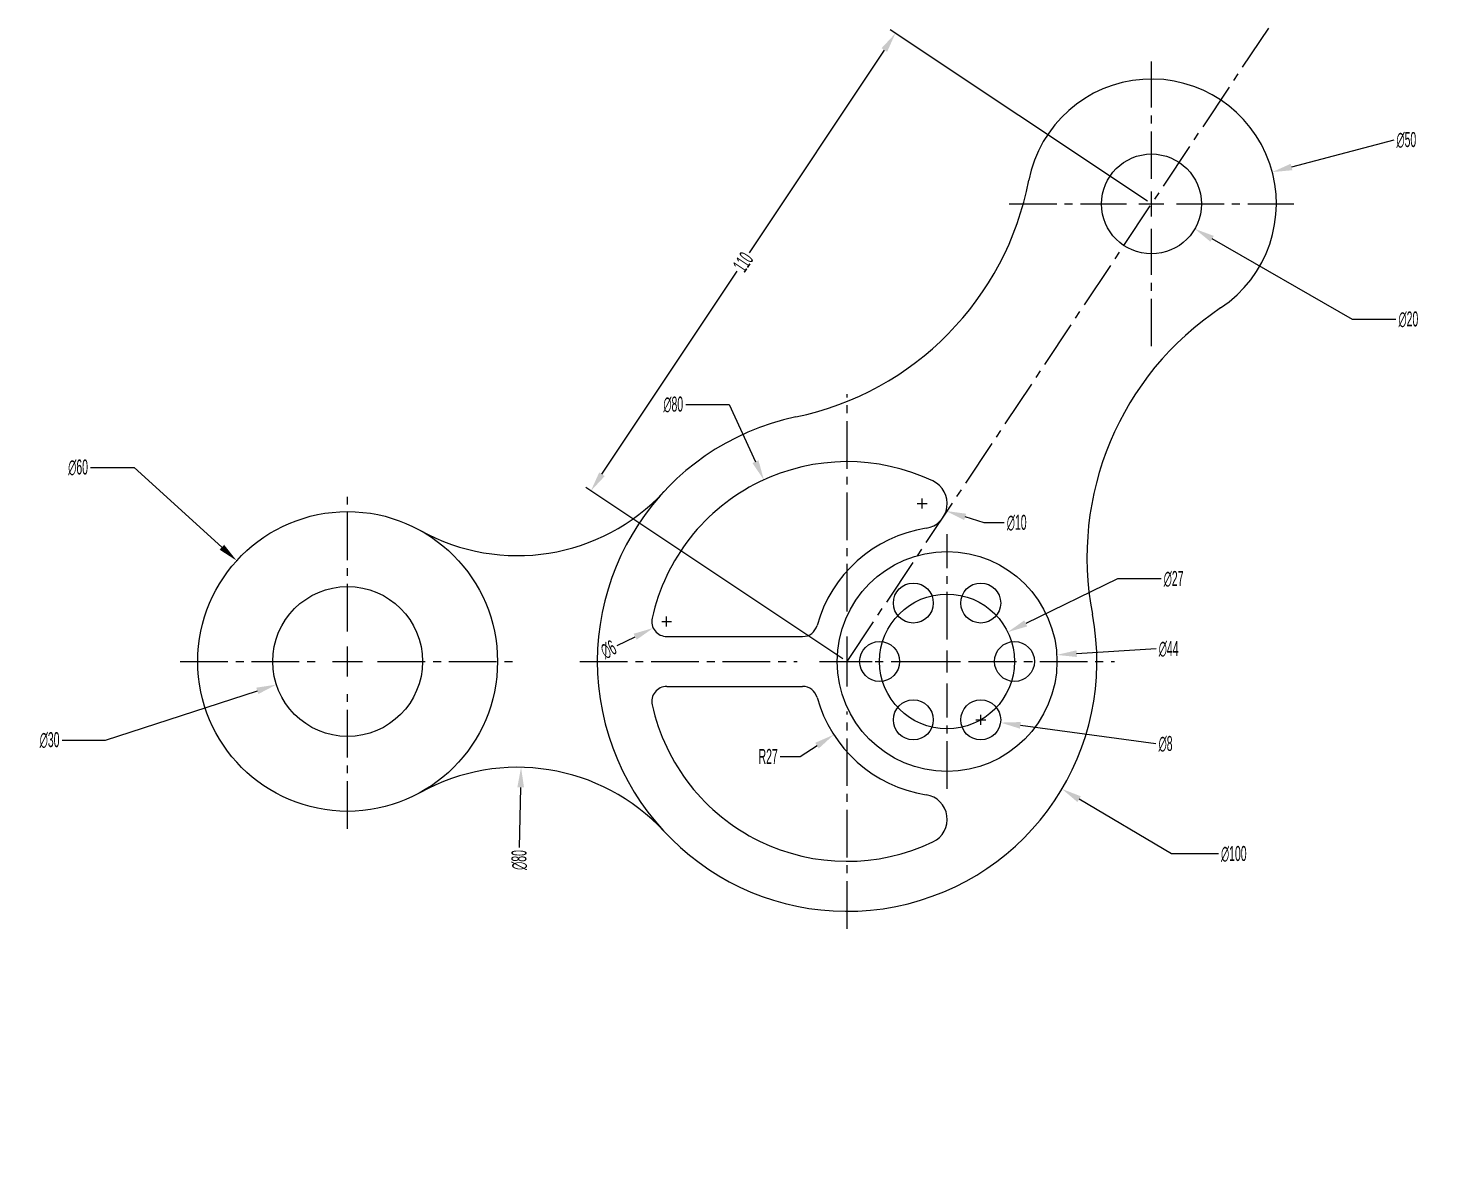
# Model space of a CAD drawing. Header units: millimetres. Extents: x 1568 to 31342, y 459 to 4403.
# Drawn here: x 10623.8 to 10904.4, y 1589.9 to 1817.9 of the extents above; entities that cross this region are included whole.
import ezdxf

# ---------------------------------------------------------------- set-up
doc = ezdxf.new("R2010")
doc.units = ezdxf.units.MM
doc.header["$LTSCALE"] = 0.5
doc.linetypes.add('CENTER2', pattern=[28.575, 19.05, -3.175, 3.175, -3.175])
doc.layers.add('centre line', color=3, linetype='CENTER2')
doc.layers.add('drawing', color=7, linetype='Continuous')
doc.styles.get("Standard").update_dxf_attribs({"font": 'arial.ttf', "width": 0.5})
doc.dimstyles.new('DARSHU2', dxfattribs={"dimtxt": 3, "dimasz": 4, "dimexe": 1.25, "dimexo": 1, "dimtad": 0, "dimtoh": 1, "dimdec": 1, "dimdsep": 46, "dimtxsty": 'Standard', "dimcen": 1, "dimclrd": 6, "dimclre": 6, "dimclrt": 6, "dimadec": 0, "dimazin": 0, "dimtfac": 1, "dimtdec": 1, "dimtofl": 0, "dimtmove": 0, "dimatfit": 3, "dimfxl": 1, "dimtfillclr": 256, "dimlwd": 25, "dimlwe": 25, "dimarcsym": 0})

# ---------------------------------------------------------------- blocks, each defined once
blk = doc.blocks.new('*U366')
at = {"layer": 'centre line', "color": 0, "linetype": 'CENTER2', "transparency": 16777216}
for p, q in [((0, 10), (0, 53.5)), ((-53.5, 0), (-10, 0)), ((10, 0), (53.5, 0)), ((0, -53.5), (0, -10))]:
    blk.add_line(p, q, dxfattribs=at)
at = {"layer": 'centre line', "color": 0, "linetype": 'Continuous', "transparency": 16777216}
for p, q in [((0, -5), (0, 5)), ((-5, 0), (5, 0))]:
    blk.add_line(p, q, dxfattribs=at)
blk = doc.blocks.new('*U367')
at = {"layer": 'centre line', "color": 0, "linetype": 'CENTER2', "transparency": 16777216}
for p, q in [((0, 4.4), (0, 25.5)), ((-25.5, 0), (-4.4, 0)), ((4.4, 0), (25.5, 0)), ((0, -25.5), (0, -4.4))]:
    blk.add_line(p, q, dxfattribs=at)
at = {"layer": 'centre line', "color": 0, "linetype": 'Continuous', "transparency": 16777216}
for p, q in [((-2.2, 0), (2.2, 0)), ((0, -2.2), (0, 2.2))]:
    blk.add_line(p, q, dxfattribs=at)
blk = doc.blocks.new('*U368')
at = {"layer": 'centre line', "color": 0, "linetype": 'CENTER2', "transparency": 16777216}
for p, q in [((0, 6), (0, 33.5)), ((-33.5, 0), (-6, 0)), ((6, 0), (33.5, 0)), ((0, -33.5), (0, -6))]:
    blk.add_line(p, q, dxfattribs=at)
at = {"layer": 'centre line', "color": 0, "linetype": 'Continuous', "transparency": 16777216}
for p, q in [((0, -3), (0, 3)), ((-3, 0), (3, 0))]:
    blk.add_line(p, q, dxfattribs=at)
blk = doc.blocks.new('*U369')
at = {"layer": 'centre line', "color": 0, "linetype": 'CENTER2', "transparency": 16777216}
for p, q in [((0, 5), (0, 28.5)), ((-28.5, 0), (-5, 0)), ((5, 0), (28.5, 0)), ((0, -28.5), (0, -5))]:
    blk.add_line(p, q, dxfattribs=at)
at = {"layer": 'centre line', "color": 0, "linetype": 'Continuous', "transparency": 16777216}
for p, q in [((-2.5, 0), (2.5, 0)), ((0, -2.5), (0, 2.5))]:
    blk.add_line(p, q, dxfattribs=at)
blk = doc.blocks.new('*D370')
at = {"layer": 'centre line', "color": 6, "linetype": 'Continuous', "lineweight": 25, "transparency": 16777216}
for p, q in [((10847.88, 1783.21), (10796.38, 1817.49)), ((10795.2, 1813.47), (10768.16, 1772.85)), ((10738.68, 1728.55), (10765.72, 1769.17)), ((10786.93, 1691.63), (10735.42, 1725.91))]:
    blk.add_line(p, q, dxfattribs=at)
at = {"layer": 'centre line', "color": 6, "transparency": 16777216}
for points in [[(10794.65, 1813.84), (10795.76, 1813.1), (10797.42, 1816.8)], [(10738.12, 1728.91), (10739.23, 1728.18), (10736.46, 1725.22)]]:
    blk.add_solid(points, dxfattribs=at)
at = {"layer": 'Defpoints', "color": 0, "transparency": 16777216}
for p in [(10797.42, 1816.8), (10848.72, 1782.66), (10787.76, 1691.07)]:
    blk.add_point(p, dxfattribs=at)
at = {"layer": 'centre line', "color": 6, "transparency": 16777216, "insert": (10766.94, 1771.01), "char_height": 3, "attachment_point": 5, "rotation": 56.3533}
blk.add_mtext('110', dxfattribs=at)
blk = doc.blocks.new('*D371')
at = {"layer": 'centre line', "color": 6, "lineweight": 25, "transparency": 16777216}
for p, q in [((10786.76, 1691.07), (10788.76, 1691.07)), ((10787.76, 1690.07), (10787.76, 1692.07))]:
    blk.add_line(p, q, dxfattribs=at)
at = {"layer": 'centre line', "color": 6, "linetype": 'Continuous', "lineweight": 25, "transparency": 16777216}
for p, q in [((10852.69, 1652.54), (10834.2, 1663.51)), ((10862.08, 1652.54), (10852.69, 1652.54))]:
    blk.add_line(p, q, dxfattribs=at)
at = {"layer": 'centre line', "color": 6, "transparency": 16777216}
blk.add_solid([(10834.54, 1664.09), (10833.86, 1662.94), (10830.76, 1665.56)], dxfattribs=at)
at = {"layer": 'Defpoints', "color": 0, "transparency": 16777216}
for p in [(10744.76, 1716.59), (10830.76, 1665.56)]:
    blk.add_point(p, dxfattribs=at)
at = {"layer": 'centre line', "color": 6, "transparency": 16777216, "insert": (10865.17, 1652.54), "char_height": 3, "attachment_point": 5}
blk.add_mtext('∅100', dxfattribs=at)
blk = doc.blocks.new('*D372')
at = {"layer": 'centre line', "color": 6, "linetype": 'Continuous', "lineweight": 25, "transparency": 16777216}
for p, q in [((10636.31, 1729.9), (10645.02, 1729.9)), ((10645.02, 1729.9), (10662.59, 1713.93))]:
    blk.add_line(p, q, dxfattribs=at)
at = {"layer": 'centre line', "color": 6, "lineweight": 25, "transparency": 16777216}
for p, q in [((10686.76, 1691.07), (10688.76, 1691.07)), ((10687.76, 1690.07), (10687.76, 1692.07))]:
    blk.add_line(p, q, dxfattribs=at)
at = {"layer": 'centre line', "color": 6, "transparency": 16777216}
blk.add_solid([(10663.04, 1714.43), (10662.14, 1713.44), (10665.55, 1711.25)], dxfattribs=at)
at = {"layer": 'Defpoints', "color": 0, "transparency": 16777216}
for p in [(10665.55, 1711.25), (10709.97, 1670.9)]:
    blk.add_point(p, dxfattribs=at)
at = {"layer": 'centre line', "color": 6, "transparency": 16777216, "insert": (10633.8, 1729.9), "char_height": 3, "attachment_point": 5}
blk.add_mtext('∅60', dxfattribs=at)
blk = doc.blocks.new('*D373')
at = {"layer": 'centre line', "color": 6, "lineweight": 25, "transparency": 16777216}
for p, q in [((10686.76, 1691.07), (10688.76, 1691.07)), ((10687.76, 1690.07), (10687.76, 1692.07))]:
    blk.add_line(p, q, dxfattribs=at)
at = {"layer": 'centre line', "color": 6, "linetype": 'Continuous', "lineweight": 25, "transparency": 16777216}
for p, q in [((10639.31, 1675.33), (10669.69, 1685.2)), ((10630.61, 1675.33), (10639.31, 1675.33))]:
    blk.add_line(p, q, dxfattribs=at)
at = {"layer": 'centre line', "color": 6, "transparency": 16777216}
blk.add_solid([(10669.48, 1685.83), (10669.9, 1684.57), (10673.49, 1686.44)], dxfattribs=at)
at = {"layer": 'Defpoints', "color": 0, "transparency": 16777216}
for p in [(10702.02, 1695.71), (10673.49, 1686.44)]:
    blk.add_point(p, dxfattribs=at)
at = {"layer": 'centre line', "color": 6, "transparency": 16777216, "insert": (10628.1, 1675.33), "char_height": 3, "attachment_point": 5}
blk.add_mtext('∅30', dxfattribs=at)
blk = doc.blocks.new('*D374')
at = {"layer": 'centre line', "color": 6, "linetype": 'Continuous', "lineweight": 25, "transparency": 16777216}
blk.add_line((10722.19, 1653.85), (10722.41, 1665.88), dxfattribs=at)
at = {"layer": 'centre line', "color": 6, "transparency": 16777216}
blk.add_solid([(10721.74, 1665.89), (10723.07, 1665.87), (10722.48, 1669.88)], dxfattribs=at)
at = {"layer": 'Defpoints', "color": 0, "transparency": 16777216}
for p in [(10722.48, 1669.88), (10721.04, 1589.89)]:
    blk.add_point(p, dxfattribs=at)
at = {"layer": 'centre line', "color": 6, "transparency": 16777216, "insert": (10722.14, 1651.34), "char_height": 3, "attachment_point": 5, "rotation": 88.9717}
blk.add_mtext('∅80', dxfattribs=at)
blk = doc.blocks.new('*D375')
at = {"layer": 'centre line', "color": 6, "linetype": 'Continuous', "lineweight": 25, "transparency": 16777216}
for p, q in [((10755.46, 1742.5), (10764.16, 1742.5)), ((10764.16, 1742.5), (10769.41, 1731.06))]:
    blk.add_line(p, q, dxfattribs=at)
at = {"layer": 'centre line', "color": 6, "lineweight": 25, "transparency": 16777216}
for p, q in [((10786.76, 1691.07), (10788.76, 1691.07)), ((10787.76, 1690.07), (10787.76, 1692.07))]:
    blk.add_line(p, q, dxfattribs=at)
at = {"layer": 'centre line', "color": 6, "transparency": 16777216}
blk.add_solid([(10770.01, 1731.34), (10768.8, 1730.79), (10771.08, 1727.43)], dxfattribs=at)
at = {"layer": 'Defpoints', "color": 0, "transparency": 16777216}
for p in [(10771.08, 1727.43), (10804.44, 1654.72)]:
    blk.add_point(p, dxfattribs=at)
at = {"layer": 'centre line', "color": 6, "transparency": 16777216, "insert": (10752.95, 1742.5), "char_height": 3, "attachment_point": 5}
blk.add_mtext('∅80', dxfattribs=at)
blk = doc.blocks.new('*D376')
at = {"layer": 'centre line', "color": 6, "lineweight": 25, "transparency": 16777216}
for p, q in [((10802.78, 1721.68), (10802.78, 1723.68)), ((10801.78, 1722.68), (10803.78, 1722.68))]:
    blk.add_line(p, q, dxfattribs=at)
at = {"layer": 'centre line', "color": 6, "linetype": 'Continuous', "lineweight": 25, "transparency": 16777216}
for p, q in [((10815.2, 1718.83), (10811.38, 1720.02)), ((10819.2, 1718.83), (10815.2, 1718.83))]:
    blk.add_line(p, q, dxfattribs=at)
at = {"layer": 'centre line', "color": 6, "transparency": 16777216}
blk.add_solid([(10811.58, 1720.65), (10811.18, 1719.38), (10807.56, 1721.2)], dxfattribs=at)
at = {"layer": 'Defpoints', "color": 0, "transparency": 16777216}
for p in [(10798.01, 1724.17), (10807.56, 1721.2)]:
    blk.add_point(p, dxfattribs=at)
at = {"layer": 'centre line', "color": 6, "transparency": 16777216, "insert": (10821.71, 1718.83), "char_height": 3, "attachment_point": 5}
blk.add_mtext('∅10', dxfattribs=at)
blk = doc.blocks.new('*D377')
at = {"layer": 'centre line', "color": 6, "linetype": 'Continuous', "lineweight": 25, "transparency": 16777216}
for p, q in [((10841.9, 1707.59), (10823.51, 1698.7)), ((10850.61, 1707.59), (10841.9, 1707.59))]:
    blk.add_line(p, q, dxfattribs=at)
at = {"layer": 'centre line', "color": 6, "lineweight": 25, "transparency": 16777216}
for p, q in [((10806.76, 1691.07), (10808.76, 1691.07)), ((10807.76, 1690.07), (10807.76, 1692.07))]:
    blk.add_line(p, q, dxfattribs=at)
at = {"layer": 'centre line', "color": 6, "transparency": 16777216}
blk.add_solid([(10823.22, 1699.3), (10823.8, 1698.09), (10819.91, 1696.95)], dxfattribs=at)
at = {"layer": 'Defpoints', "color": 0, "transparency": 16777216}
for p in [(10819.91, 1696.95), (10795.61, 1685.19)]:
    blk.add_point(p, dxfattribs=at)
at = {"layer": 'centre line', "color": 6, "transparency": 16777216, "insert": (10853.12, 1707.59), "char_height": 3, "attachment_point": 5}
blk.add_mtext('∅27', dxfattribs=at)
blk = doc.blocks.new('*D378')
at = {"layer": 'centre line', "color": 6, "linetype": 'Continuous', "lineweight": 25, "transparency": 16777216}
blk.add_line((10849.61, 1693.59), (10833.71, 1692.63), dxfattribs=at)
at = {"layer": 'centre line', "color": 6, "lineweight": 25, "transparency": 16777216}
for p, q in [((10806.76, 1691.07), (10808.76, 1691.07)), ((10807.76, 1690.07), (10807.76, 1692.07))]:
    blk.add_line(p, q, dxfattribs=at)
at = {"layer": 'centre line', "color": 6, "transparency": 16777216}
blk.add_solid([(10833.67, 1693.3), (10833.75, 1691.97), (10829.72, 1692.39)], dxfattribs=at)
at = {"layer": 'Defpoints', "color": 0, "transparency": 16777216}
for p in [(10829.72, 1692.39), (10785.8, 1689.75)]:
    blk.add_point(p, dxfattribs=at)
at = {"layer": 'centre line', "color": 6, "transparency": 16777216, "insert": (10852.13, 1693.59), "char_height": 3, "attachment_point": 5}
blk.add_mtext('∅44', dxfattribs=at)
blk = doc.blocks.new('*D379')
at = {"layer": 'centre line', "color": 6, "lineweight": 25, "transparency": 16777216}
for p, q in [((10813.51, 1679.38), (10815.51, 1679.38)), ((10814.51, 1678.38), (10814.51, 1680.38))]:
    blk.add_line(p, q, dxfattribs=at)
at = {"layer": 'centre line', "color": 6, "linetype": 'Continuous', "lineweight": 25, "transparency": 16777216}
blk.add_line((10849.58, 1674.57), (10822.44, 1678.29), dxfattribs=at)
at = {"layer": 'centre line', "color": 6, "transparency": 16777216}
blk.add_solid([(10822.53, 1678.95), (10822.34, 1677.63), (10818.47, 1678.84)], dxfattribs=at)
at = {"layer": 'Defpoints', "color": 0, "transparency": 16777216}
for p in [(10810.55, 1679.93), (10818.47, 1678.84)]:
    blk.add_point(p, dxfattribs=at)
at = {"layer": 'centre line', "color": 6, "transparency": 16777216, "insert": (10851.51, 1674.57), "char_height": 3, "attachment_point": 5}
blk.add_mtext('∅8', dxfattribs=at)
blk = doc.blocks.new('*D380')
at = {"layer": 'centre line', "color": 6, "lineweight": 25, "transparency": 16777216}
for p, q in [((10750.63, 1699.07), (10752.63, 1699.07)), ((10751.63, 1698.07), (10751.63, 1700.07))]:
    blk.add_line(p, q, dxfattribs=at)
at = {"layer": 'centre line', "color": 6, "linetype": 'Continuous', "lineweight": 25, "transparency": 16777216}
blk.add_line((10741.73, 1694.3), (10745.33, 1696.03), dxfattribs=at)
at = {"layer": 'centre line', "color": 6, "transparency": 16777216}
blk.add_solid([(10745.04, 1696.63), (10745.62, 1695.43), (10748.93, 1697.77)], dxfattribs=at)
at = {"layer": 'Defpoints', "color": 0, "transparency": 16777216}
for p in [(10754.34, 1700.38), (10748.93, 1697.77)]:
    blk.add_point(p, dxfattribs=at)
at = {"layer": 'centre line', "color": 6, "transparency": 16777216, "insert": (10739.99, 1693.46), "char_height": 3, "attachment_point": 5, "rotation": 25.7345}
blk.add_mtext('∅6', dxfattribs=at)
blk = doc.blocks.new('*D381')
at = {"layer": 'centre line', "color": 6, "linetype": 'Continuous', "lineweight": 25, "transparency": 16777216}
blk.add_line((10897.2, 1795.45), (10876.73, 1790.05), dxfattribs=at)
at = {"layer": 'centre line', "color": 6, "lineweight": 25, "transparency": 16777216}
for p, q in [((10847.69, 1782.66), (10849.69, 1782.66)), ((10848.69, 1781.66), (10848.69, 1783.66))]:
    blk.add_line(p, q, dxfattribs=at)
at = {"layer": 'centre line', "color": 6, "transparency": 16777216}
blk.add_solid([(10876.56, 1790.7), (10876.9, 1789.41), (10872.86, 1789.03)], dxfattribs=at)
at = {"layer": 'Defpoints', "color": 0, "transparency": 16777216}
for p in [(10872.86, 1789.03), (10824.52, 1776.28)]:
    blk.add_point(p, dxfattribs=at)
at = {"layer": 'centre line', "color": 6, "transparency": 16777216, "insert": (10899.71, 1795.45), "char_height": 3, "attachment_point": 5}
blk.add_mtext('∅50', dxfattribs=at)
blk = doc.blocks.new('*D382')
at = {"layer": 'centre line', "color": 6, "lineweight": 25, "transparency": 16777216}
for p, q in [((10847.69, 1782.66), (10849.69, 1782.66)), ((10848.69, 1781.66), (10848.69, 1783.66))]:
    blk.add_line(p, q, dxfattribs=at)
at = {"layer": 'centre line', "color": 6, "linetype": 'Continuous', "lineweight": 25, "transparency": 16777216}
for p, q in [((10888.91, 1759.54), (10860.83, 1775.68)), ((10897.61, 1759.54), (10888.91, 1759.54))]:
    blk.add_line(p, q, dxfattribs=at)
at = {"layer": 'centre line', "color": 6, "transparency": 16777216}
blk.add_solid([(10861.16, 1776.26), (10860.49, 1775.1), (10857.36, 1777.67)], dxfattribs=at)
at = {"layer": 'Defpoints', "color": 0, "transparency": 16777216}
for p in [(10840.02, 1787.64), (10857.36, 1777.67)]:
    blk.add_point(p, dxfattribs=at)
at = {"layer": 'centre line', "color": 6, "transparency": 16777216, "insert": (10900.12, 1759.54), "char_height": 3, "attachment_point": 5}
blk.add_mtext('∅20', dxfattribs=at)
blk = doc.blocks.new('*D383')
at = {"layer": 'centre line', "color": 6, "lineweight": 25, "transparency": 16777216}
for p, q in [((10806.76, 1691.07), (10808.76, 1691.07)), ((10807.76, 1690.07), (10807.76, 1692.07))]:
    blk.add_line(p, q, dxfattribs=at)
at = {"layer": 'centre line', "color": 6, "linetype": 'Continuous', "lineweight": 25, "transparency": 16777216}
for p, q in [((10778.37, 1672.07), (10781.73, 1674.24)), ((10774.37, 1672.07), (10778.37, 1672.07))]:
    blk.add_line(p, q, dxfattribs=at)
at = {"layer": 'centre line', "color": 6, "transparency": 16777216}
blk.add_solid([(10781.37, 1674.8), (10782.09, 1673.68), (10785.09, 1676.41)], dxfattribs=at)
at = {"layer": 'Defpoints', "color": 0, "transparency": 16777216}
for p in [(10807.76, 1691.07), (10785.09, 1676.41)]:
    blk.add_point(p, dxfattribs=at)
at = {"layer": 'centre line', "color": 6, "transparency": 16777216, "insert": (10771.95, 1672.07), "char_height": 3, "attachment_point": 5}
blk.add_mtext('R27', dxfattribs=at)

msp = doc.modelspace()

# ---------------------------------------------------------------- linework, layer by layer
at = {"layer": 'centre line'}
msp.add_line((10787.759, 1691.074), (10872.15, 1817.868), dxfattribs=at)
at = {"layer": 'drawing'}
for p, q in [((10751.635, 1696.074), (10778.846, 1696.074)), ((10751.635, 1686.074), (10778.846, 1686.074))]:
    msp.add_line(p, q, dxfattribs=at)
for centre, radius in [((10848.689, 1782.657), 10), ((10687.759, 1691.074), 30), ((10807.759, 1691.074), 22), ((10801.009, 1702.765), 4), ((10814.509, 1702.765), 4), ((10687.759, 1691.074), 15), ((10807.759, 1691.074), 13.5), ((10794.259, 1691.074), 4), ((10821.259, 1691.074), 4), ((10801.009, 1679.382), 4), ((10814.509, 1679.382), 4)]:
    msp.add_circle(centre, radius, dxfattribs=at)
for centre, radius, start, end in [((10848.689, 1782.657), 25, 303.63613, 169.09297), ((10765.225, 1798.741), 60, 281.8214, 349.09297), ((10895.772, 1711.889), 60, 123.63613, 190.90771), ((10787.759, 1691.074), 50, 101.8214, 10.90771), ((10787.759, 1691.074), 40, 64.57776, 167.51311), ((10802.784, 1722.684), 5, 278.94398, 64.57776), ((10721.759, 1752.262), 40, 240.94072, 317.16657), ((10807.759, 1691.074), 27, 98.94398, 164.53399), ((10751.635, 1699.074), 3, 167.51311, 270), ((10778.846, 1699.074), 3, 270, 344.53399), ((10751.635, 1683.074), 3, 90, 192.48689), ((10778.846, 1683.074), 3, 15.46601, 90), ((10787.759, 1691.074), 40, 192.48689, 295.42224), ((10807.759, 1691.074), 27, 195.46601, 261.05602), ((10721.759, 1629.885), 40, 42.83343, 119.05928), ((10802.784, 1659.463), 5, 295.42224, 81.05602)]:
    msp.add_arc(centre, radius, start, end, dxfattribs=at)

# ---------------------------------------------------------------- block references
at = {"layer": 'centre line', "linetype": 'CENTER2'}
for name, p in [('*U369', (10848.689, 1782.657)), ('*U366', (10787.759, 1691.074)), ('*U368', (10687.759, 1691.074)), ('*U367', (10807.759, 1691.074))]:
    msp.add_blockref(name, p, dxfattribs=at)

# ---------------------------------------------------------------- dimensions: what is measured, and where the dimension line sits
at = {"layer": 'centre line'}
dim = msp.add_aligned_dim(p1=(10787.759, 1691.074), p2=(10848.715, 1782.657), distance=61.62, dimstyle='DARSHU2', dxfattribs=at)
dim.commit()
dim.dimension.update_dxf_attribs({"geometry": '*D370', "text_midpoint": (10766.94, 1771.007)})
for p1, p2, picture, middle in [((10824.516, 1776.28), (10872.862, 1789.034), '*D381', (10897.2, 1795.454)), ((10840.02, 1787.641), (10857.359, 1777.673), '*D382', (10900.12, 1759.537)), ((10804.443, 1654.719), (10771.076, 1727.428), '*D375', (10752.945, 1742.497)), ((10709.965, 1670.902), (10665.554, 1711.245), '*D372', (10633.8, 1729.903)), ((10744.761, 1716.591), (10830.757, 1665.556), '*D371', (10865.172, 1652.537)), ((10795.607, 1685.194), (10819.912, 1696.953), '*D377', (10853.123, 1707.592)), ((10702.025, 1695.71), (10673.494, 1686.437), '*D373', (10628.098, 1675.327)), ((10785.799, 1689.755), (10829.72, 1692.392), '*D378', (10849.615, 1693.587)), ((10810.547, 1679.926), (10818.472, 1678.838), '*D379', (10849.575, 1674.57)), ((10721.042, 1589.892), (10722.477, 1669.879), '*D374', (10722.144, 1651.338))]:
    dim = msp.add_diameter_dim_2p(p1=p1, p2=p2, dimstyle='DARSHU2', dxfattribs=at)
    dim.commit()
    dim.dimension.update_dxf_attribs({"geometry": picture, "text_midpoint": middle, "dimtype": 163})
for p1, p2, picture, middle in [((10798.009, 1724.166), (10807.56, 1721.203), '*D376', (10821.713, 1718.832)), ((10754.337, 1700.376), (10748.932, 1697.771), '*D380', (10739.985, 1693.458))]:
    dim = msp.add_diameter_dim_2p(p1=p1, p2=p2, dimstyle='DARSHU2', dxfattribs=at)
    dim.commit()
    dim.dimension.update_dxf_attribs({"geometry": picture, "text_midpoint": middle})
dim = msp.add_radius_dim(center=(10807.759, 1691.074), mpoint=(10785.086, 1676.413), dimstyle='DARSHU2', dxfattribs=at)
dim.commit()
dim.dimension.update_dxf_attribs({"geometry": '*D383', "text_midpoint": (10771.951, 1672.069)})

doc.saveas('drawing.dxf')
